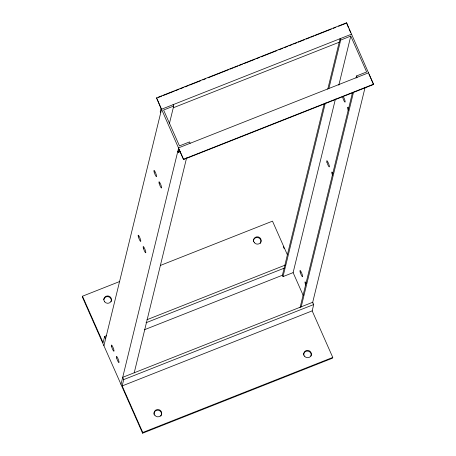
<?xml version="1.0" encoding="UTF-8"?>
<svg xmlns="http://www.w3.org/2000/svg" width="456" height="456" viewBox="0 0 456 456"><rect width="100%" height="100%" fill="white"/><g stroke="black" fill="none" stroke-linecap="round" stroke-linejoin="round"><path stroke-width="0.68" d="M119.563 281.563L82.49 296.212L82.319 296.913L142.591 433.2L332.595 358.137L332.766 357.436L312.172 310.872L313.717 304.534L312.713 302.265L122.71 377.323L123.713 379.597L122.168 385.93L142.762 432.493L142.591 433.2M180.285 151.705L178.296 152.486L179.071 149.323L183.591 159.543L373.595 84.48L346.56 22.8L156.556 97.863L160.991 108.437L160.216 111.6L160.717 112.74M106.613 335.656L104.629 336.437L103.084 342.775L82.49 296.212M103.917 345.751L161.578 109.218L351.582 34.154M169.478 123.337L173.69 106.043L173.086 104.675M120.994 384.362L178.655 147.835L368.659 72.772M183.591 159.543L156.556 97.863M134.189 372.905L186.618 157.81M324.227 103.717L282.412 275.236L283.022 276.604L293.117 272.62L335.434 99.026M327.767 89.188L340.073 38.703L340.683 40.077L328.879 88.487M283.022 276.604L325.339 103.01M348.452 27.622L346.56 22.8M338.808 85.192L350.778 36.087L340.683 40.077M300.065 307.635L352.499 92.545M356.039 78.022L356.546 75.947L366.641 71.957L350.778 36.087M301.177 306.934L353.44 92.534M312.514 303.08L365.119 87.295M158.454 97.43L161.766 96.119M163.088 95.6L174.346 91.154M175.668 90.63L178.98 89.319M180.302 88.8L183.614 87.489M184.936 86.965L188.248 85.66M189.571 85.135L200.822 80.689M202.812 79.908L205.456 78.859M208.107 77.816L228.633 69.705M229.955 69.181L233.267 67.876M234.589 67.351L237.901 66.046M239.223 65.521L242.535 64.216M243.857 63.692L255.109 59.246M256.437 58.721L259.743 57.416M261.071 56.892L276.957 50.616M278.947 49.829L282.919 48.262M284.242 47.737L287.554 46.426M288.876 45.908L292.188 44.597M293.51 44.072L296.822 42.767M298.144 42.243L304.762 39.626M306.09 39.108L309.396 37.797M310.724 37.272L314.03 35.967M315.358 35.443L331.244 29.167M333.233 28.38L335.878 27.337M338.529 26.288L346.474 23.153M173.69 106.043L163.596 110.033L179.459 145.903L189.553 141.913L190.163 143.287M173.297 107.77L339.469 42.123M183.677 159.19L373.681 84.126M160.609 265.352L272.494 221.149L287.365 254.779M146.997 319.702L285.365 265.039M146.017 322.757L284.384 268.094M144.301 329.796L282.669 275.133M123.713 379.597L313.717 304.534M122.168 385.93L312.172 310.872M142.762 432.493L332.766 357.436M349.017 28.899L350.71 32.735M369.075 74.26L373.595 84.48M356.546 75.947L357.151 77.315M283.267 246.599L284.128 248.548M293.117 272.62L303.314 295.676M177.794 151.352L178.296 152.486M104.629 336.437L105.632 338.711M153.951 414.333A3.825 3.671 13.7 0 1 158.671 410.332A3.825 3.671 13.7 0 1 160.786 416.134M303.633 355.201A3.825 3.671 13.7 0 1 307.863 351.103A3.825 3.671 13.7 0 1 310.958 356.176M348.304 110.506A3.346 0.564 68.4 0 1 347.546 107.405A3.346 0.564 68.4 0 1 348.737 108.722M343.066 96.267A3.346 0.564 68.4 0 1 345.049 100.941A3.346 0.564 68.4 0 1 344.195 101.124A3.346 0.564 68.4 0 1 342.507 96.387M332.515 175.269A3.346 0.564 68.4 0 1 331.757 172.168A3.346 0.564 68.4 0 1 332.954 173.485M305.748 285.091A3.346 0.564 68.4 0 1 304.984 281.99A3.346 0.564 68.4 0 1 306.181 283.307M103.711 299.803A3.825 3.671 13.7 0 1 108.442 296.759A3.825 3.671 13.7 0 1 111.047 301.735M253.405 241.634A3.825 3.671 13.7 0 1 258.125 237.627A3.825 3.671 13.7 0 1 260.245 243.43M154.903 415.393A3.825 3.671 13.7 0 0 161.447 414.601A3.825 3.671 13.7 0 0 157.354 409.522A3.825 3.671 13.7 0 0 154.903 415.393M304.585 356.261A3.825 3.671 13.7 0 0 311.129 355.469A3.825 3.671 13.7 0 0 307.036 350.39A3.825 3.671 13.7 0 0 304.585 356.261M116.622 358.017A3.346 0.564 68.4 0 0 118.925 362.588A3.346 0.564 68.4 0 0 117.591 357.812A3.346 0.564 68.4 0 0 116.622 358.017M111.6 346.663A3.346 0.564 68.4 0 0 113.903 351.234A3.346 0.564 68.4 0 0 112.564 346.452A3.346 0.564 68.4 0 0 111.6 346.663M138.367 236.841A3.346 0.564 68.4 0 0 140.676 241.412A3.346 0.564 68.4 0 0 139.336 236.635A3.346 0.564 68.4 0 0 138.367 236.841M143.389 248.201A3.346 0.564 68.4 0 0 145.698 252.772A3.346 0.564 68.4 0 0 144.358 247.99A3.346 0.564 68.4 0 0 143.389 248.201M154.156 172.077A3.346 0.564 68.4 0 0 156.465 176.649A3.346 0.564 68.4 0 0 155.125 171.866A3.346 0.564 68.4 0 0 154.156 172.077M159.178 183.437A3.346 0.564 68.4 0 0 161.487 188.009A3.346 0.564 68.4 0 0 160.147 183.226A3.346 0.564 68.4 0 0 159.178 183.437M326.963 162.342A3.346 0.564 68.4 0 0 329.266 166.913A3.346 0.564 68.4 0 0 327.927 162.131A3.346 0.564 68.4 0 0 326.963 162.342M300.19 272.158A3.346 0.564 68.4 0 0 302.499 276.729A3.346 0.564 68.4 0 0 301.159 271.947A3.346 0.564 68.4 0 0 300.19 272.158M104.675 301.826A3.825 3.671 13.7 0 0 111.218 301.034A3.825 3.671 13.7 0 0 107.126 295.955A3.825 3.671 13.7 0 0 104.675 301.826M254.357 242.689A3.825 3.671 13.7 0 0 260.906 241.902A3.825 3.671 13.7 0 0 256.808 236.824A3.825 3.671 13.7 0 0 254.357 242.689"/></g></svg>
